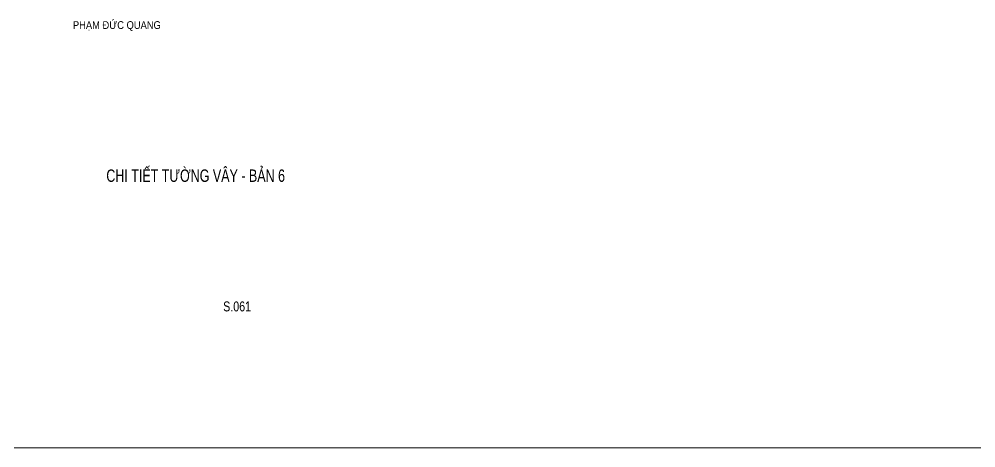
# Model space of a CAD drawing. Header units: millimetres. Extents: x -143483 to 1166745, y -1448440 to -1202244.
# Drawn here: x 561566 to 598693, y -1285398 to -1268770 of the extents above; entities that cross this region are included whole.
import ezdxf
from ezdxf.enums import TextEntityAlignment as Align

# ---------------------------------------------------------------- set-up
doc = ezdxf.new("R2010")
doc.units = ezdxf.units.MM
doc.header["$LTSCALE"] = 30
doc.layers.get('Defpoints').update_dxf_attribs({"lineweight": 9})
doc.layers.add('0-Chu khung ten', color=7, linetype='Continuous')
doc.layers.add('ccu11-Text', color=31, linetype='Continuous')
doc.styles.add('ccu11-VnAvantH', font='VHAVAN.TTF')
doc.styles.add('LoGoTTAs1', font='VHARIAL.TTF')
doc.styles.add('LoGoTTAs2', font='VHAVAN.TTF')
doc.styles.add('VNARIALH', font='VHARIAL.TTF')

# ---------------------------------------------------------------- blocks, each defined once
blk = doc.blocks.new('ccu11_88_tenbv')
at = {"layer": '0-Chu khung ten', "color": 31, "style": 'LoGoTTAs2', "width": 0.8}
for p in [(-8837, 8052), (-8800, 6853)]:
    blk.add_attdef('...', p, '', height=220, dxfattribs=at)
at = {"layer": '0-Chu khung ten', "color": 31}
for tag, height, style, width, p in [('1', 500, 'VNARIALH', 0.85, (-4500, 3869)), ('2', 500, 'VNARIALH', 0.85, (-4500, 2917)), ('S1-01-1', 700, 'LoGoTTAs1', 0.8, (-2250, 607)), ('1/100', 350, 'VNARIALH', 0.85, (-6750, 229))]:
    blk.add_attdef(tag, text='', height=height, dxfattribs=dict(at, style=style, width=width)).set_placement(p, align=Align.CENTER)

msp = doc.modelspace()

# ---------------------------------------------------------------- linework, layer by layer
at = {"layer": 'Defpoints', "color": 2}
msp.add_line((-139032.75, -1285397.81), (1029102.19, -1285397.81), dxfattribs=at)

# ---------------------------------------------------------------- block references
at = {"layer": 'ccu11-Text'}
ref = msp.add_blockref('ccu11_88_tenbv', (574703.75, -1282074.69), dxfattribs=dict(at, xscale=1.162769734056969, yscale=1.162769734056969, zscale=1.162769734056969))
ref.add_attrib('1', 'CHI TIÕT T¦êNG V¢Y - B¶N 6', dxfattribs={"layer": '0-Chu khung ten', "color": 1, "height": 482.6013, "style": 'ccu11-VnAvantH', "width": 0.75}).set_placement((568416.25, -1274599.38), align=Align.TOP_CENTER)
ref.add_attrib('S1-01-1', 'S.061', dxfattribs={"layer": '0-Chu khung ten', "color": 31, "height": 386.081, "style": 'ccu11-VnAvantH', "width": 0.8}).set_placement((570025.21, -1280105.27), align=Align.CENTER)
ref.add_attrib('...', 'ph¹m ®øc quang', dxfattribs={"layer": '0-Chu khung ten', "color": 1, "height": 301.2672, "style": 'ccu11-VnAvantH', "width": 0.9}).set_placement((565359.28, -1269149.39), align=Align.CENTER)

doc.saveas('drawing.dxf')
